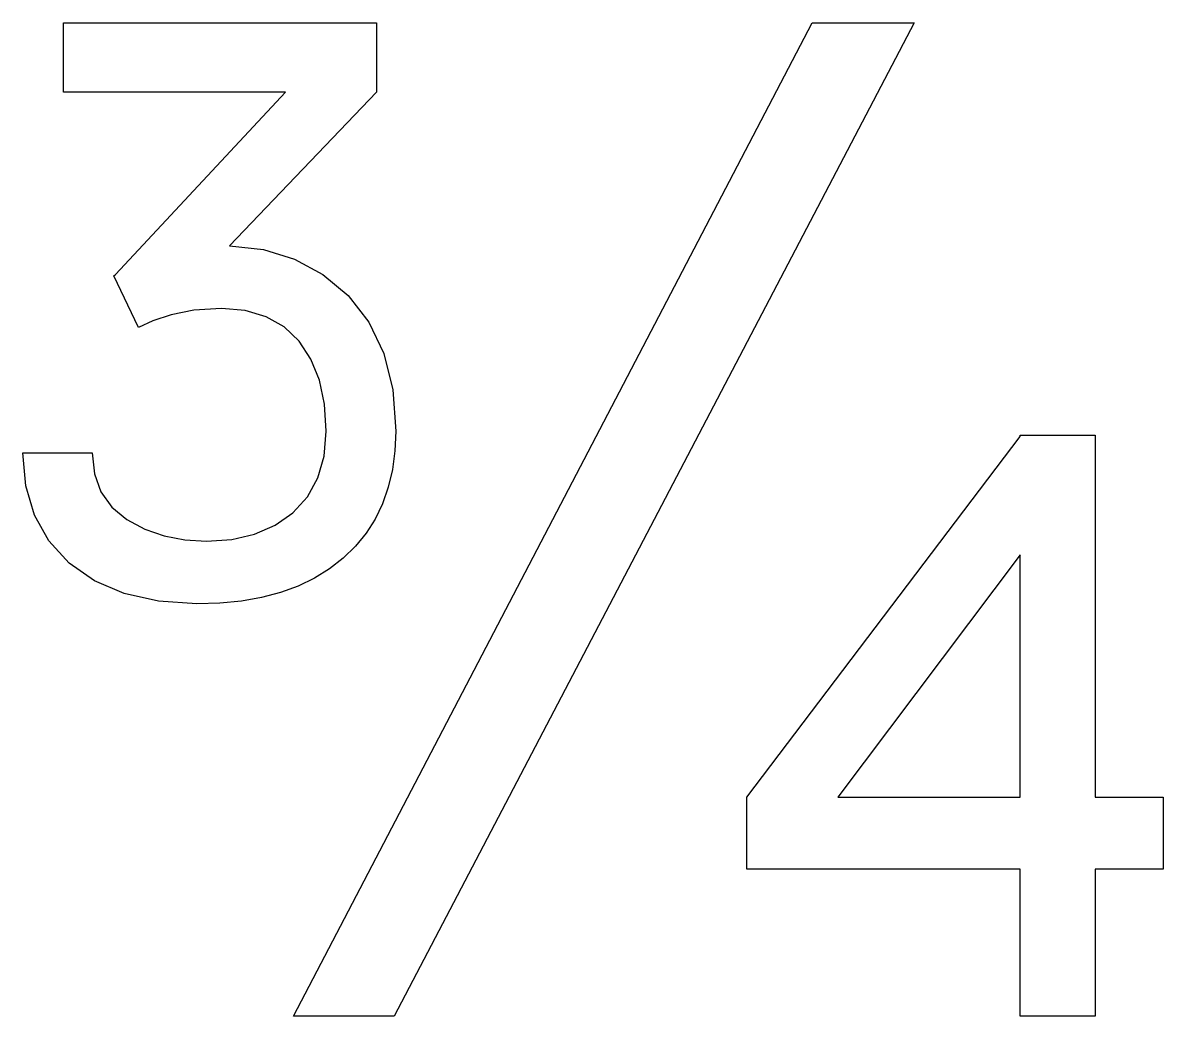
# Model space of a CAD drawing. Extents: x 1 to 12.7, y 0 to 10.1.
import ezdxf

# ---------------------------------------------------------------- set-up
doc = ezdxf.new("R2010")
doc.units = 0
doc.layers.get('0').update_dxf_attribs({"linetype": 'CONTINUOUS'})

msp = doc.modelspace()

# ---------------------------------------------------------------- linework, layer by layer
at = {"color": 0}
for p, q in [((1.45833, 9.43056), (1.45833, 10.1389)), ((1.45833, 10.1389), (4.65278, 10.1389)), ((3.80556, 0), (9.09722, 10.1389)), ((4.65278, 10.1389), (4.65278, 9.43056)), ((10.1389, 10.1389), (4.83333, 0)), ((9.09722, 10.1389), (10.1389, 10.1389)), ((3.72222, 9.43056), (1.45833, 9.43056)), ((1.98611, 7.56944), (3.72222, 9.43056)), ((4.65278, 9.43056), (3.15278, 7.86111)), ((3.15278, 7.86111), (3.49914, 7.82422)), ((3.49914, 7.82422), (3.81597, 7.72743)), ((3.81597, 7.72743), (4.10331, 7.57081)), ((1.97222, 7.55556), (1.98611, 7.56944)), ((4.10331, 7.57081), (4.36111, 7.35417)), ((2.22222, 7.02778), (1.97222, 7.55556)), ((4.36111, 7.35417), (4.57374, 7.0829)), ((3.06944, 7.22222), (2.78814, 7.2066)), ((3.31164, 7.20139), (3.06944, 7.22222)), ((2.55556, 7.15972), (2.36806, 7.09549)), ((2.78814, 7.2066), (2.55556, 7.15972)), ((3.52431, 7.13889), (3.31164, 7.20139)), ((3.70747, 7.03472), (3.52431, 7.13889)), ((2.36806, 7.09549), (2.22222, 7.02778)), ((3.86111, 6.88889), (3.70747, 7.03472)), ((4.57374, 7.0829), (4.72564, 6.76215)), ((3.98258, 6.7066), (3.86111, 6.88889)), ((4.72564, 6.76215), (4.81679, 6.39193)), ((4.06939, 6.49306), (3.98258, 6.7066)), ((4.12147, 6.24826), (4.06939, 6.49306)), ((4.81679, 6.39193), (4.84722, 5.97222)), ((4.13889, 5.97222), (4.12147, 6.24826)), ((4.11757, 5.71701), (4.13889, 5.97222)), ((4.84722, 5.97222), (4.83886, 5.76964)), ((8.43056, 2.23611), (11.2222, 5.91667)), ((11.2222, 5.91667), (11.2222, 5.93056)), ((11.2222, 5.93056), (11.9861, 5.93056)), ((11.9861, 5.93056), (11.9861, 2.23611)), ((1.07113, 5.41406), (1.04167, 5.75)), ((1.04167, 5.75), (1.75, 5.75)), ((1.75, 5.75), (1.77214, 5.53564)), ((4.05376, 5.49306), (4.11757, 5.71701)), ((4.83886, 5.76964), (4.81381, 5.57856)), ((1.77214, 5.53564), (1.83854, 5.35075)), ((3.94743, 5.30035), (4.05376, 5.49306)), ((4.81381, 5.57856), (4.77203, 5.39899)), ((1.15967, 5.11458), (1.07113, 5.41406)), ((4.77203, 5.39899), (4.71354, 5.2309)), ((1.83854, 5.35075), (1.94922, 5.19536)), ((3.79861, 5.13889), (3.94743, 5.30035)), ((1.94922, 5.19536), (2.10417, 5.06944)), ((3.61589, 5.01128), (3.79861, 5.13889)), ((4.71354, 5.2309), (4.63835, 5.07433)), ((1.30724, 4.85156), (1.15967, 5.11458)), ((2.10417, 5.06944), (2.28776, 4.97222)), ((3.40799, 4.92014), (3.61589, 5.01128)), ((4.63835, 5.07433), (4.54644, 4.92925)), ((2.28776, 4.97222), (2.48438, 4.90278)), ((2.48438, 4.90278), (2.69401, 4.86111)), ((3.17492, 4.86544), (3.40799, 4.92014)), ((4.54644, 4.92925), (4.43782, 4.79568)), ((1.51389, 4.625), (1.30724, 4.85156)), ((2.69401, 4.86111), (2.91667, 4.84722)), ((2.91667, 4.84722), (3.17492, 4.86544)), ((4.43782, 4.79568), (4.3125, 4.67361)), ((4.3125, 4.67361), (4.17215, 4.56461)), ((11.2222, 4.70833), (9.36111, 2.23611)), ((11.2222, 2.23611), (11.2222, 4.70833)), ((1.77257, 4.44271), (1.51389, 4.625)), ((4.17215, 4.56461), (4.01861, 4.47011)), ((2.07639, 4.3125), (1.77257, 4.44271)), ((4.01861, 4.47011), (3.85183, 4.39014)), ((2.42535, 4.23438), (2.07639, 4.3125)), ((3.67182, 4.32471), (3.47857, 4.27382)), ((3.85183, 4.39014), (3.67182, 4.32471)), ((2.81944, 4.20833), (2.42535, 4.23438)), ((3.05236, 4.21565), (2.81944, 4.20833)), ((3.27208, 4.23747), (3.05236, 4.21565)), ((3.47857, 4.27382), (3.27208, 4.23747)), ((8.43056, 1.5), (8.43056, 2.23611)), ((9.36111, 2.23611), (11.2222, 2.23611)), ((11.9861, 2.23611), (12.6806, 2.23611)), ((12.6806, 2.23611), (12.6806, 1.5)), ((11.2222, 1.5), (8.43056, 1.5)), ((11.2222, 0), (11.2222, 1.5)), ((12.6806, 1.5), (11.9861, 1.5)), ((11.9861, 1.5), (11.9861, 0)), ((4.83333, 0), (3.80556, 0)), ((11.9861, 0), (11.2222, 0))]:
    msp.add_line(p, q, dxfattribs=at)

doc.saveas('drawing.dxf')
